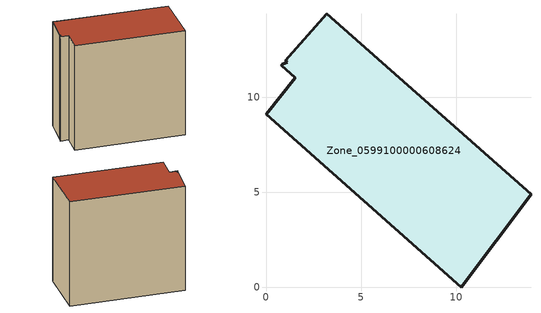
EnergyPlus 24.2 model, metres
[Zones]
Zone_0599100000608624
 floor ground (C_G): 0.8,11.66 0.85,11.73 1.11,11.83 1.02,11.91 3.2,14.38 13.94,4.88 10.27,0 0,9.1 1.55,11 z0
 wall outside (C_F): 10.27,0 13.94,4.88 3.2,14.38 1.02,11.91 1.11,11.83 0.85,11.73 0.8,11.66 1.55,11 0,9.1 10.27,0 z0:14.56
 roof outside (C_R): 0.85,11.73 0.8,11.66 1.55,11 0,9.1 10.27,0 13.94,4.88 3.2,14.38 1.02,11.91 1.11,11.83 z14.56
[BUILDING]
Pand.0599100000608624: North Axis=0; Terrain=City; Loads Convergence Tolerance Value=0.04; Temperature Convergence Tolerance Value=0.4; Solar Distribution=FullExterior; Maximum Number of Warmup Days=25; Minimum Number of Warmup Days=1
[Site:Location]
Rotterdam.The.Hague.AP_ZH_NLD Design_Conditions: Latitude=51.96; Longitude=4.45; Time Zone=1; Elevation=-4.5
[SITE:GROUNDTEMPERATURE:BUILDINGSURFACE]
18, 18, 18, 18, 18, 18, 18, 18, 18, 18, 18, 18
[MATERIAL] Thermal Absorptance=0.9; Solar Absorptance=0.7; Visible Absorptance=0.7
Name | Roughness | Thickness | Conductivity | Density | Specific Heat
G.TI.1946 | MediumSmooth | 0.15 | 1 | 540 | 1210
F.TI.1946 | Rough | 0.3 | 0.857143 | 1920 | 840
R.TI.1946 | MediumRough | 0.2 | 0.1 | 1500 | 1000
[CONSTRUCTION]
C_G: G.TI.1946
C_F: F.TI.1946
C_R: R.TI.1946
[ZONE]
Zone_0599100000608624: Type=1; Multiplier=1; Ceiling Height=Autocalculate; Volume=Autocalculate; Floor Area=autocalculate; Part of Total Floor Area=Yes
[ZONEINFILTRATION:DESIGNFLOWRATE]
Infil_Zone_0599100000608624: Zone or ZoneList or Space or SpaceList=Zone_0599100000608624; Schedule=AlwaysOn; Design Flow Rate Calculation Method=Flow/Area; Flow Rate per Floor Area=0.003; Constant Term Coefficient=1; Temperature Term Coefficient=0; Velocity Term Coefficient=0; Velocity Squared Term Coefficient=0
[HVACTEMPLATE:ZONE:IDEALLOADSAIRSYSTEM]
Zone_0599100000608624: Maximum Heating Supply Air Temperature=50; Minimum Cooling Supply Air Temperature=13; Maximum Heating Supply Air Humidity Ratio=0.0156; Minimum Cooling Supply Air Humidity Ratio=0.0077; Heating Limit=NoLimit; Cooling Limit=NoLimit; Dehumidification Control Type=ConstantSensibleHeatRatio; Cooling Sensible Heat Ratio=0.7; Dehumidification Setpoint=60; Humidification Control Type=None; Humidification Setpoint=30; Outdoor Air Method=None; Outdoor Air Flow Rate per Person=0.00944; Outdoor Air Flow Rate per Zone Floor Area=0; Outdoor Air Flow Rate per Zone=0; Demand Controlled Ventilation Type=None; Outdoor Air Economizer Type=NoEconomizer; Heat Recovery Type=None; Sensible Heat Recovery Effectiveness=0.7; Latent Heat Recovery Effectiveness=0.65
[ZONECONTROL:THERMOSTAT]
ThermostatControl_Zone_0599100000608624: Zone or ZoneList=Zone_0599100000608624; Control Type Schedule=DualSetpointControlType; Control 1=Thermostat_Zone_0599100000608624; Temperature Difference Between Cutout And Setpoint=0
[THERMOSTATSETPOINT:DUALSETPOINT]
Thermostat_Zone_0599100000608624: Heating Setpoint Temperature Schedule=HeatingSetpoint_Zone_0599100000608624; Cooling Setpoint Temperature Schedule=CoolingSetpoint_Zone_0599100000608624
[SCHEDULE:COMPACT]
HeatingSetpoint_Zone_0599100000608624: Through: 12/31, For: AllDays, Until: 24:00, 21
CoolingSetpoint_Zone_0599100000608624: Through: 12/31, For: AllDays, Until: 24:00, 24
DualSetpointControlType: Through: 12/31, For: AllDays, Until: 24:00, 4
AlwaysOn: Through: 12/31, For: AllDays, Until: 24:00, 1
